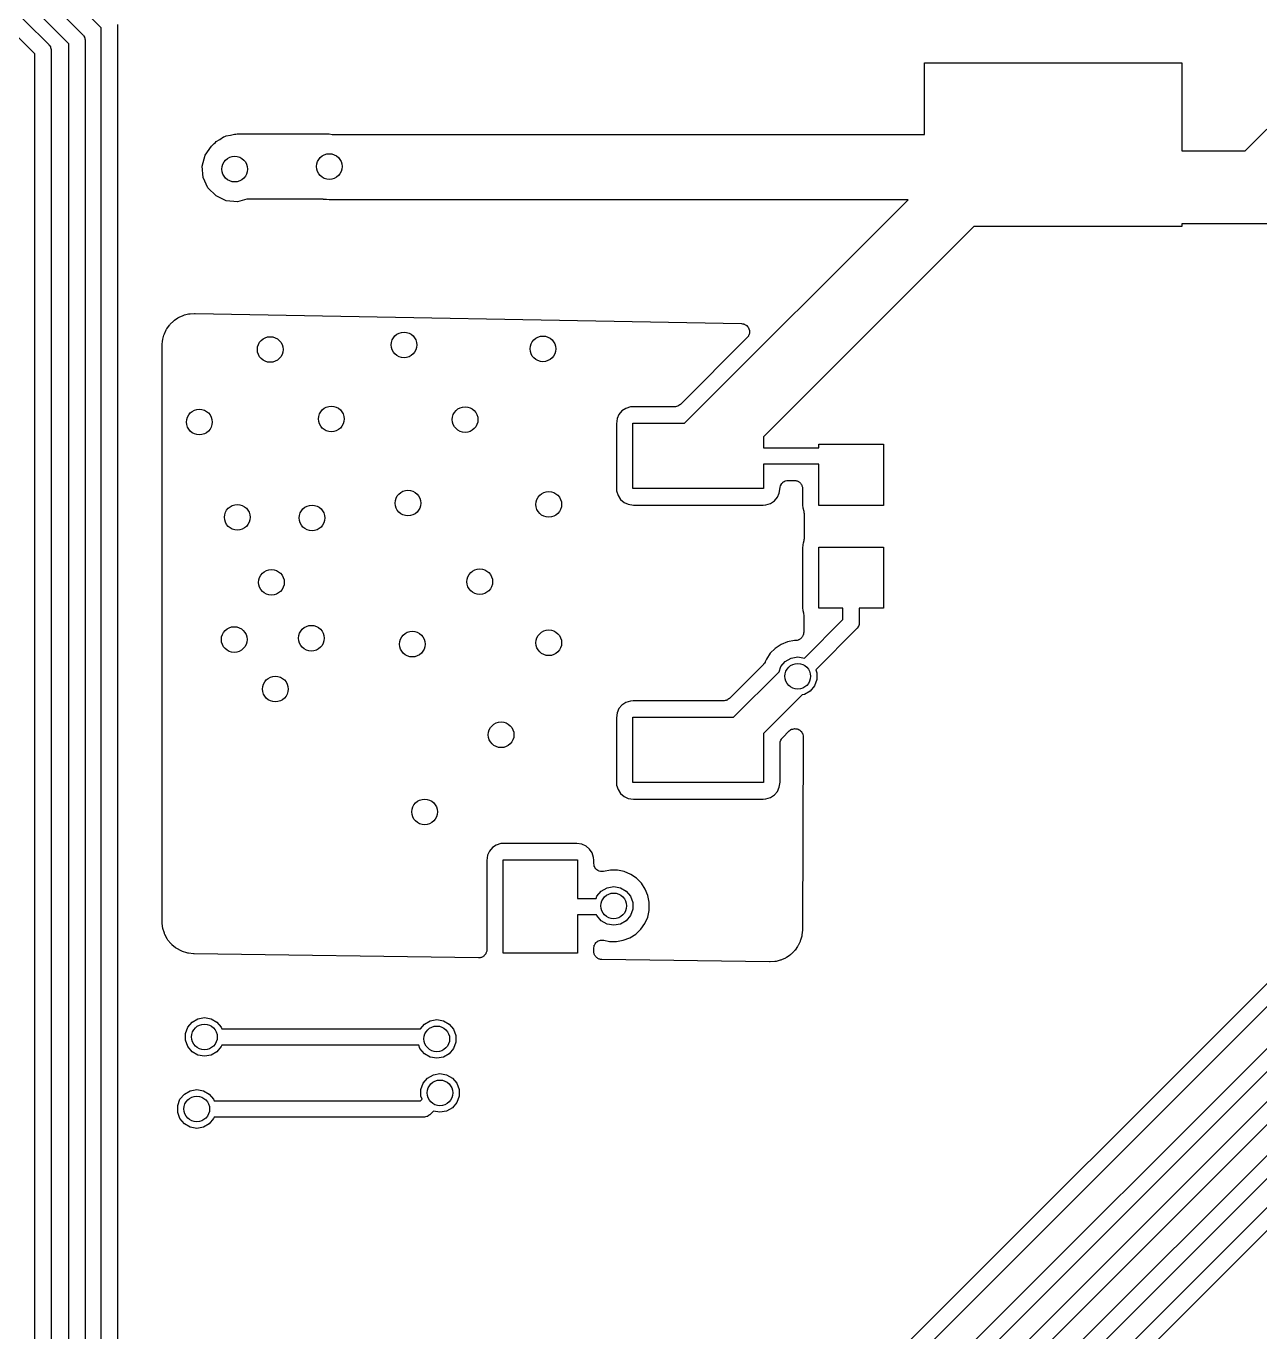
# Model space of a CAD drawing. Extents: x 10 to 287, y -200 to -10.
# Drawn here: x 138.17 to 157.34, y -92.19 to -71.89 of the extents above; entities that cross this region are included whole.
import ezdxf

# ---------------------------------------------------------------- set-up
doc = ezdxf.new("R2010")
doc.units = 0
doc.header["$MEASUREMENT"] = 0
doc.layers.add('BLACK', color=7, linetype='CONTINUOUS')

msp = doc.modelspace()

# ---------------------------------------------------------------- linework, layer by layer
at = {"layer": 'Black'}
for p, q in [((126.803, -59.7729), (139.051, -72.0208)), ((138.834, -72.1632), (126.66, -59.9897)), ((138.303, -72.3156), (127.672, -61.6848)), ((127.852, -61.5052), (138.52, -72.1732)), ((139.334, -71.9143), (131.74, -64.32)), ((139.051, -72.0208), (139.054, -72.0254)), ((139.054, -72.0254), (139.058, -72.029)), ((139.058, -72.029), (139.066, -72.0433)), ((139.066, -72.0433), (139.076, -72.0569)), ((139.076, -72.0569), (139.077, -72.0623)), ((139.334, -92.3646), (139.334, -71.9143)), ((139.588, -71.8617), (139.588, -92.312)), ((138.52, -72.1732), (138.523, -72.1778)), ((138.523, -72.1778), (138.527, -72.1814)), ((138.527, -72.1814), (138.536, -72.1957)), ((138.536, -72.1957), (138.545, -72.2093)), ((138.545, -72.2093), (138.547, -72.2147)), ((138.547, -72.2147), (138.549, -72.2196)), ((138.549, -72.2196), (138.552, -72.2359)), ((138.552, -72.2359), (138.557, -72.2519)), ((138.557, -72.2519), (138.556, -72.2575)), ((138.556, -72.2575), (138.557, -72.263)), ((138.834, -92.6135), (138.834, -72.1632)), ((139.077, -72.0623), (139.08, -72.0672)), ((139.08, -72.0672), (139.083, -72.0835)), ((139.083, -72.0835), (139.087, -72.0995)), ((139.087, -72.0995), (139.087, -72.1051)), ((139.087, -72.1051), (139.088, -72.1106)), ((139.088, -72.1106), (139.088, -92.5609)), ((138.303, -92.7247), (138.303, -72.3156)), ((138.557, -72.263), (138.557, -92.6721)), ((152.13, -73.572), (152.13, -72.46)), ((152.13, -72.46), (156.13, -72.46)), ((156.13, -72.46), (156.13, -73.826)), ((157.115, -73.826), (158.637, -72.304)), ((141.109, -73.698), (141.123, -73.6808)), ((141.123, -73.6808), (141.181, -73.6477)), ((141.181, -73.6477), (141.235, -73.6096)), ((141.235, -73.6096), (141.257, -73.6038)), ((141.257, -73.6038), (141.276, -73.5926)), ((141.276, -73.5926), (141.342, -73.5811)), ((141.342, -73.5811), (141.406, -73.5639)), ((141.406, -73.5639), (141.428, -73.5659)), ((141.428, -73.5659), (141.45, -73.562)), ((141.45, -73.562), (142.88, -73.562)), ((142.88, -73.562), (142.924, -73.5697)), ((142.924, -73.5697), (142.968, -73.5697)), ((142.968, -73.5697), (142.974, -73.572)), ((142.974, -73.572), (152.13, -73.572)), ((140.95, -73.8953), (141.051, -73.7508)), ((141.051, -73.7508), (141.091, -73.7108)), ((141.091, -73.7108), (141.109, -73.698)), ((148.69, -95.5302), (170.511, -73.7095)), ((149.44, -95.7901), (171.505, -73.7255)), ((171.721, -73.8679), (149.667, -95.9223)), ((156.13, -73.826), (157.115, -73.826)), ((140.904, -74.0657), (140.95, -73.8953)), ((140.919, -74.2415), (140.904, -74.0657)), ((170.687, -73.8926), (148.907, -95.6726)), ((150.271, -95.785), (172.133, -73.9224)), ((172.35, -74.0648), (150.487, -95.9274)), ((140.994, -74.4014), (140.919, -74.2415)), ((150.87, -96.0238), (172.746, -74.1481)), ((141.119, -74.5261), (140.994, -74.4014)), ((172.925, -74.3277), (151.087, -96.1662)), ((141.279, -74.6007), (141.119, -74.5261)), ((141.454, -74.6161), (141.279, -74.6007)), ((141.596, -74.578), (141.454, -74.6161)), ((142.786, -74.578), (141.596, -74.578)), ((142.792, -74.5803), (142.786, -74.578)), ((142.836, -74.5803), (142.792, -74.5803)), ((142.88, -74.588), (142.836, -74.5803)), ((151.874, -74.588), (142.88, -74.588)), ((148.402, -78.0593), (151.874, -74.588)), ((152.899, -75), (149.629, -78.2697)), ((156.13, -75), (152.899, -75)), ((164.55, -74.9588), (156.13, -74.9588)), ((156.13, -74.9588), (156.13, -75)), ((151.37, -96.3337), (172.511, -75.1933)), ((172.653, -75.4101), (151.587, -96.4761)), ((140.403, -76.5286), (140.409, -76.5194)), ((140.409, -76.5194), (140.456, -76.4733)), ((140.456, -76.4733), (140.466, -76.467)), ((140.466, -76.467), (140.474, -76.4591)), ((140.474, -76.4591), (140.528, -76.422)), ((140.528, -76.422), (140.538, -76.4174)), ((140.538, -76.4174), (140.548, -76.4111)), ((140.548, -76.4111), (140.608, -76.3841)), ((140.608, -76.3841), (140.618, -76.3813)), ((140.618, -76.3813), (140.629, -76.3767)), ((140.629, -76.3767), (140.692, -76.3607)), ((140.692, -76.3607), (140.704, -76.3599)), ((140.704, -76.3599), (140.715, -76.3572)), ((140.715, -76.3572), (140.786, -76.3522)), ((140.786, -76.3522), (140.791, -76.3528)), ((140.791, -76.3528), (140.797, -76.3519)), ((140.797, -76.3519), (149.287, -76.5117)), ((149.287, -76.5117), (149.302, -76.5146)), ((149.302, -76.5146), (149.317, -76.516)), ((149.317, -76.516), (149.323, -76.5188)), ((149.323, -76.5188), (149.33, -76.5201)), ((149.33, -76.5201), (149.343, -76.5281)), ((140.292, -76.7534), (140.31, -76.6899)), ((140.31, -76.6899), (140.314, -76.6797)), ((140.314, -76.6797), (140.317, -76.6689)), ((140.317, -76.6689), (140.345, -76.6094)), ((140.345, -76.6094), (140.352, -76.6002)), ((140.352, -76.6002), (140.357, -76.5901)), ((140.357, -76.5901), (140.395, -76.5365)), ((140.395, -76.5365), (140.403, -76.5286)), ((149.343, -76.5281), (149.357, -76.5346)), ((149.357, -76.5346), (149.362, -76.5394)), ((149.362, -76.5394), (149.368, -76.5429)), ((149.368, -76.5429), (149.377, -76.5549)), ((149.383, -76.7158), (149.374, -76.7285)), ((149.377, -76.5549), (149.388, -76.5658)), ((149.393, -76.7042), (149.383, -76.7158)), ((149.388, -76.5658), (149.391, -76.5719)), ((149.391, -76.5719), (149.395, -76.5772)), ((149.395, -76.6979), (149.393, -76.7042)), ((149.395, -76.5772), (149.4, -76.5918)), ((149.399, -76.6923), (149.395, -76.6979)), ((149.403, -76.6774), (149.399, -76.6923)), ((149.4, -76.5918), (149.407, -76.6058)), ((149.409, -76.663), (149.403, -76.6774)), ((149.407, -76.6058), (149.408, -76.6125)), ((149.408, -76.6125), (149.41, -76.619)), ((149.41, -76.619), (149.409, -76.6344)), ((149.409, -76.6344), (149.411, -76.6497)), ((149.411, -76.6497), (149.409, -76.6563)), ((149.409, -76.6563), (149.409, -76.663)), ((140.282, -76.8465), (140.288, -76.7754)), ((140.283, -76.8522), (140.282, -76.8465)), ((140.282, -76.8577), (140.283, -76.8522)), ((140.282, -85.802), (140.282, -76.8577)), ((140.288, -76.7754), (140.291, -76.7645)), ((140.291, -76.7645), (140.292, -76.7534)), ((149.374, -76.7285), (148.336, -77.7662)), ((147.382, -77.9231), (147.352, -77.9884)), ((147.428, -77.8685), (147.382, -77.9231)), ((147.488, -77.8291), (147.428, -77.8685)), ((147.56, -77.8068), (147.488, -77.8291)), ((147.602, -77.8034), (147.56, -77.8068)), ((148.246, -77.8034), (147.602, -77.8034)), ((148.252, -77.8025), (148.246, -77.8034)), ((148.258, -77.803), (148.252, -77.8025)), ((148.274, -77.7987), (148.258, -77.803)), ((148.29, -77.7958), (148.274, -77.7987)), ((148.295, -77.793), (148.29, -77.7958)), ((148.3, -77.7915), (148.295, -77.793)), ((148.314, -77.782), (148.3, -77.7915)), ((148.328, -77.7737), (148.314, -77.782)), ((148.332, -77.7694), (148.328, -77.7737)), ((148.336, -77.7662), (148.332, -77.7694)), ((147.352, -77.9884), (147.341, -78.0683)), ((147.341, -78.0683), (147.341, -79.0702)), ((147.597, -79.0753), (147.597, -78.0593)), ((147.597, -78.0593), (148.402, -78.0593)), ((149.629, -78.2697), (149.629, -78.4403)), ((149.629, -78.4403), (150.49, -78.4403)), ((150.49, -78.4403), (150.49, -78.3869)), ((150.49, -78.3869), (151.491, -78.3869)), ((151.491, -78.3869), (151.491, -79.3369)), ((150.49, -78.6943), (149.629, -78.6943)), ((149.629, -78.6943), (149.629, -79.0753)), ((150.49, -79.3369), (150.49, -78.6943)), ((149.947, -78.968), (149.964, -78.9575)), ((149.964, -78.9575), (149.966, -78.957)), ((149.966, -78.957), (149.968, -78.9559)), ((149.968, -78.9559), (149.988, -78.9525)), ((149.988, -78.9525), (150.007, -78.9483)), ((150.007, -78.9483), (150.01, -78.9487)), ((150.01, -78.9487), (150.012, -78.9483)), ((150.012, -78.9483), (150.107, -78.9483)), ((150.107, -78.9483), (150.118, -78.9502)), ((150.118, -78.9502), (150.129, -78.9502)), ((150.129, -78.9502), (150.14, -78.954)), ((150.14, -78.954), (150.151, -78.9559)), ((150.151, -78.9559), (150.16, -78.9615)), ((147.341, -79.0702), (147.344, -79.1118)), ((147.344, -79.1118), (147.367, -79.1841)), ((149.629, -79.0753), (147.597, -79.0753)), ((149.844, -79.2115), (149.873, -79.1462)), ((149.873, -79.1462), (149.886, -79.0574)), ((149.886, -79.0574), (149.887, -79.0554)), ((149.887, -79.0532), (149.893, -79.0345)), ((149.887, -79.0554), (149.887, -79.0532)), ((149.893, -79.0345), (149.9, -79.0155)), ((149.9, -79.0155), (149.901, -79.0138)), ((149.901, -79.0138), (149.902, -79.0118)), ((149.902, -79.0118), (149.915, -78.9965)), ((149.915, -78.9965), (149.927, -78.9808)), ((149.927, -78.9808), (149.929, -78.9796)), ((149.929, -78.9796), (149.93, -78.978)), ((149.93, -78.978), (149.947, -78.968)), ((150.16, -78.9615), (150.171, -78.9653)), ((150.171, -78.9653), (150.179, -78.9724)), ((150.179, -78.9724), (150.189, -78.978)), ((150.189, -78.978), (150.196, -78.9865)), ((150.196, -78.9865), (150.204, -78.9936)), ((150.204, -78.9936), (150.21, -79.0033)), ((150.21, -79.0033), (150.217, -79.0118)), ((150.217, -79.0118), (150.221, -79.0222)), ((150.221, -79.0222), (150.226, -79.0318)), ((150.226, -79.0318), (150.228, -79.0428)), ((150.228, -79.0428), (150.232, -79.0532)), ((150.232, -79.0532), (150.232, -79.0643)), ((150.232, -79.0643), (150.234, -79.0753)), ((150.234, -79.0753), (150.234, -79.3318)), ((147.367, -79.1841), (147.406, -79.2439)), ((147.406, -79.2439), (147.461, -79.2903)), ((147.461, -79.2903), (147.526, -79.3198)), ((147.526, -79.3198), (147.606, -79.3311)), ((147.606, -79.3311), (149.624, -79.3311)), ((149.624, -79.3311), (149.665, -79.3278)), ((149.665, -79.3278), (149.738, -79.3054)), ((149.738, -79.3054), (149.797, -79.266)), ((149.797, -79.266), (149.844, -79.2115)), ((150.234, -79.3318), (150.237, -79.3734)), ((151.491, -79.3369), (150.49, -79.3369)), ((150.237, -79.3734), (150.254, -79.4263)), ((150.254, -79.4263), (150.256, -79.4454)), ((150.256, -79.4454), (150.259, -79.4644)), ((150.259, -79.4644), (150.258, -79.862)), ((150.245, -79.9162), (150.234, -79.9961)), ((150.247, -79.9136), (150.245, -79.9162)), ((150.248, -79.9093), (150.247, -79.9136)), ((150.25, -79.9054), (150.248, -79.9093)), ((150.253, -79.888), (150.25, -79.9054)), ((150.257, -79.8709), (150.253, -79.888)), ((150.258, -79.862), (150.257, -79.8664)), ((150.257, -79.8664), (150.257, -79.8709)), ((150.234, -79.9961), (150.234, -80.932)), ((150.49, -80.9371), (150.49, -79.9871)), ((150.49, -79.9871), (151.491, -79.9871)), ((151.491, -79.9871), (151.491, -80.9371)), ((150.234, -80.932), (150.237, -80.9736)), ((150.237, -80.9736), (150.247, -81.0056)), ((150.863, -80.9371), (150.49, -80.9371)), ((150.863, -81.1106), (150.863, -80.9371)), ((151.491, -80.9371), (151.117, -80.9371)), ((151.117, -80.9371), (151.117, -81.1632)), ((150.247, -81.0056), (150.25, -81.0247)), ((150.25, -81.0247), (150.253, -81.0437)), ((150.253, -81.0437), (150.252, -81.3107)), ((150.263, -81.7111), (150.863, -81.1106)), ((151.113, -81.1903), (151.11, -81.2066)), ((151.117, -81.1742), (151.113, -81.1903)), ((151.117, -81.1632), (151.116, -81.1687)), ((151.116, -81.1687), (151.117, -81.1742)), ((150.218, -81.3956), (150.215, -81.4)), ((150.222, -81.3922), (150.218, -81.3956)), ((150.228, -81.3813), (150.222, -81.3922)), ((150.232, -81.377), (150.228, -81.3813)), ((150.233, -81.3737), (150.232, -81.377)), ((150.24, -81.3638), (150.233, -81.3737)), ((150.241, -81.3587), (150.24, -81.3638)), ((150.244, -81.3541), (150.241, -81.3587)), ((150.247, -81.3375), (150.244, -81.3541)), ((150.251, -81.3212), (150.247, -81.3375)), ((150.252, -81.3107), (150.251, -81.3159)), ((150.251, -81.3159), (150.251, -81.3212)), ((151.08, -81.253), (150.439, -81.8942)), ((151.083, -81.2484), (151.08, -81.253)), ((151.088, -81.2448), (151.083, -81.2484)), ((151.096, -81.2304), (151.088, -81.2448)), ((151.105, -81.2168), (151.096, -81.2304)), ((151.107, -81.2114), (151.105, -81.2168)), ((151.11, -81.2066), (151.107, -81.2114)), ((149.811, -81.5601), (149.733, -81.6361)), ((149.902, -81.5006), (149.811, -81.5601)), ((150.003, -81.46), (149.902, -81.5006)), ((150.109, -81.4396), (150.003, -81.46)), ((150.121, -81.4397), (150.109, -81.4396)), ((150.127, -81.4387), (150.121, -81.4397)), ((150.133, -81.4392), (150.127, -81.4387)), ((150.149, -81.435), (150.133, -81.4392)), ((150.165, -81.4324), (150.149, -81.435)), ((150.17, -81.4294), (150.165, -81.4324)), ((150.176, -81.4278), (150.17, -81.4294)), ((150.185, -81.4214), (150.176, -81.4278)), ((150.188, -81.4204), (150.185, -81.4214)), ((150.192, -81.4169), (150.188, -81.4204)), ((150.203, -81.4106), (150.192, -81.4169)), ((150.207, -81.406), (150.203, -81.4106)), ((150.212, -81.4025), (150.207, -81.406)), ((150.215, -81.4), (150.212, -81.4025)), ((149.641, -81.7884), (149.63, -81.8052)), ((149.652, -81.772), (149.641, -81.7884)), ((149.653, -81.77), (149.652, -81.772)), ((149.654, -81.7683), (149.653, -81.77)), ((149.672, -81.7257), (149.654, -81.7683)), ((149.733, -81.6361), (149.672, -81.7257)), ((149.899, -81.8433), (149.966, -81.7633)), ((149.966, -81.7633), (150.057, -81.711)), ((150.057, -81.711), (150.16, -81.6929)), ((150.16, -81.6929), (150.263, -81.711)), ((150.263, -81.711), (150.263, -81.7111)), ((149.627, -81.8081), (149.097, -82.3382)), ((149.163, -82.6313), (149.87, -81.9247)), ((149.628, -81.8065), (149.627, -81.8081)), ((149.63, -81.8052), (149.628, -81.8065)), ((149.87, -81.9247), (149.899, -81.8433)), ((150.439, -81.8942), (150.456, -81.9415)), ((150.456, -81.9415), (150.456, -82.046)), ((150.42, -82.1442), (150.353, -82.2242)), ((150.456, -82.046), (150.42, -82.1442)), ((147.488, -82.4011), (147.428, -82.4405)), ((147.56, -82.3788), (147.488, -82.4011)), ((147.602, -82.3754), (147.56, -82.3788)), ((149.007, -82.3754), (147.602, -82.3754)), ((149.012, -82.3745), (149.007, -82.3754)), ((149.018, -82.375), (149.012, -82.3745)), ((149.034, -82.3707), (149.018, -82.375)), ((149.05, -82.3678), (149.034, -82.3707)), ((149.055, -82.365), (149.05, -82.3678)), ((149.061, -82.3635), (149.055, -82.365)), ((149.074, -82.354), (149.061, -82.3635)), ((149.089, -82.3457), (149.074, -82.354)), ((149.092, -82.3414), (149.089, -82.3457)), ((149.097, -82.3382), (149.092, -82.3414)), ((150.231, -82.2821), (149.629, -82.8838)), ((150.263, -82.2765), (150.231, -82.2821)), ((150.353, -82.2242), (150.263, -82.2765)), ((147.352, -82.5604), (147.341, -82.6403)), ((147.382, -82.4951), (147.352, -82.5604)), ((147.428, -82.4405), (147.382, -82.4951)), ((147.341, -82.6403), (147.341, -83.6422)), ((147.597, -83.6473), (147.597, -82.6313)), ((147.597, -82.6313), (149.163, -82.6313)), ((150.065, -82.8182), (150.081, -82.8138)), ((150.081, -82.8138), (150.097, -82.8081)), ((150.097, -82.8081), (150.102, -82.8081)), ((150.102, -82.8081), (150.107, -82.8067)), ((150.107, -82.8067), (150.124, -82.8082)), ((150.124, -82.8082), (150.141, -82.8083)), ((150.141, -82.8083), (150.146, -82.8101)), ((150.146, -82.8101), (150.151, -82.8106)), ((150.151, -82.8106), (150.166, -82.8177)), ((149.629, -82.8838), (149.629, -83.6473)), ((149.885, -83.0287), (149.889, -83.0127)), ((149.889, -83.0127), (149.892, -82.9963)), ((149.892, -82.9963), (149.895, -82.9915)), ((149.895, -82.9915), (149.897, -82.9861)), ((149.897, -82.9861), (149.906, -82.9725)), ((149.906, -82.9725), (149.914, -82.9581)), ((149.914, -82.9581), (149.919, -82.9546)), ((149.919, -82.9546), (149.922, -82.95)), ((149.922, -82.95), (150.028, -82.8435)), ((150.028, -82.8435), (150.042, -82.8338)), ((150.042, -82.8338), (150.055, -82.823)), ((150.055, -82.823), (150.06, -82.8212)), ((150.06, -82.8212), (150.065, -82.8182)), ((150.166, -82.8177), (150.182, -82.8235)), ((150.182, -82.8235), (150.186, -82.827)), ((150.186, -82.827), (150.191, -82.8292)), ((150.191, -82.8292), (150.203, -82.8411)), ((150.203, -82.8411), (150.216, -82.852)), ((150.216, -82.852), (150.218, -82.8567)), ((150.218, -82.8567), (150.222, -82.8604)), ((150.222, -82.8604), (150.229, -82.8757)), ((150.229, -82.8757), (150.238, -82.8903)), ((150.245, -82.9338), (150.233, -85.9303)), ((150.238, -82.8903), (150.239, -82.8956)), ((150.239, -82.8956), (150.241, -82.9004)), ((150.241, -82.9004), (150.242, -82.9172)), ((150.242, -82.9172), (150.245, -82.9338)), ((149.886, -83.0343), (149.885, -83.0287)), ((149.885, -83.0398), (149.886, -83.0343)), ((149.885, -83.6383), (149.885, -83.0398)), ((147.341, -83.6422), (147.344, -83.6838)), ((147.344, -83.6838), (147.367, -83.7561)), ((147.367, -83.7561), (147.406, -83.8159)), ((147.406, -83.8159), (147.461, -83.8623)), ((149.629, -83.6473), (147.597, -83.6473)), ((149.797, -83.838), (149.844, -83.7835)), ((149.844, -83.7835), (149.873, -83.7182)), ((149.873, -83.7182), (149.885, -83.6383)), ((147.461, -83.8623), (147.526, -83.8918)), ((147.526, -83.8918), (147.606, -83.9031)), ((147.606, -83.9031), (149.624, -83.9031)), ((149.624, -83.9031), (149.665, -83.8998)), ((149.665, -83.8998), (149.738, -83.8774)), ((149.738, -83.8774), (149.797, -83.838)), ((145.475, -84.6173), (145.415, -84.6567)), ((145.547, -84.5949), (145.475, -84.6173)), ((145.589, -84.5916), (145.547, -84.5949)), ((146.726, -84.5916), (145.589, -84.5916)), ((146.805, -84.6029), (146.726, -84.5916)), ((146.871, -84.6324), (146.805, -84.6029)), ((146.925, -84.6788), (146.871, -84.6324)), ((145.339, -84.7765), (145.328, -84.8564)), ((145.369, -84.7112), (145.339, -84.7765)), ((145.415, -84.6567), (145.369, -84.7112)), ((146.965, -84.7387), (146.925, -84.6788)), ((146.987, -84.8109), (146.965, -84.7387)), ((146.99, -84.8525), (146.987, -84.8109)), ((145.328, -84.8564), (145.328, -86.2436)), ((145.584, -86.2978), (145.584, -84.8474)), ((145.584, -84.8474), (146.735, -84.8474)), ((146.735, -84.8474), (146.735, -85.4456)), ((146.99, -84.9042), (146.99, -84.8525)), ((146.991, -84.9051), (146.99, -84.9042)), ((146.99, -84.906), (146.991, -84.9051)), ((146.994, -84.9268), (146.99, -84.906)), ((146.998, -84.9476), (146.994, -84.9268)), ((146.998, -84.9484), (146.998, -84.9476)), ((146.999, -84.9493), (146.998, -84.9484)), ((147.009, -84.9674), (146.999, -84.9493)), ((147.02, -84.9858), (147.009, -84.9674)), ((147.021, -84.9864), (147.02, -84.9858)), ((147.021, -84.9872), (147.021, -84.9864)), ((147.038, -85.0005), (147.021, -84.9872)), ((147.054, -85.0142), (147.038, -85.0005)), ((147.055, -85.0145), (147.054, -85.0142)), ((147.055, -85.0151), (147.055, -85.0145)), ((147.075, -85.022), (147.055, -85.0151)), ((147.095, -85.0293), (147.075, -85.022)), ((147.096, -85.0293), (147.095, -85.0293)), ((147.097, -85.0296), (147.096, -85.0293)), ((147.118, -85.0293), (147.097, -85.0296)), ((147.139, -85.0293), (147.118, -85.0293)), ((147.14, -85.029), (147.139, -85.0293)), ((147.141, -85.0289), (147.14, -85.029)), ((147.249, -85.0083), (147.141, -85.0289)), ((147.358, -85.0091), (147.249, -85.0083)), ((147.464, -85.0309), (147.358, -85.0091)), ((147.564, -85.073), (147.464, -85.0309)), ((147.654, -85.1337), (147.564, -85.073)), ((147.731, -85.2108), (147.654, -85.1337)), ((147.791, -85.3012), (147.731, -85.2108)), ((146.735, -85.4456), (147.027, -85.4456)), ((147.027, -85.4456), (147.039, -85.412)), ((147.039, -85.412), (147.106, -85.332)), ((147.106, -85.332), (147.197, -85.2797)), ((147.197, -85.2797), (147.3, -85.2616)), ((147.3, -85.2616), (147.403, -85.2797)), ((147.403, -85.2797), (147.493, -85.332)), ((147.493, -85.332), (147.56, -85.412)), ((147.56, -85.412), (147.596, -85.5102)), ((147.832, -85.4016), (147.791, -85.3012)), ((147.853, -85.5073), (147.832, -85.4016)), ((147.596, -85.6147), (147.56, -85.7129)), ((147.596, -85.5102), (147.596, -85.6147)), ((147.828, -85.7381), (147.851, -85.6331)), ((147.851, -85.6331), (147.853, -85.5073)), ((140.283, -85.8081), (140.282, -85.802)), ((140.282, -85.8143), (140.283, -85.8081)), ((140.29, -85.8926), (140.282, -85.8143)), ((147.034, -85.6996), (146.735, -85.6996)), ((146.735, -85.6996), (146.735, -86.2978)), ((147.039, -85.7129), (147.034, -85.6996)), ((147.106, -85.7929), (147.039, -85.7129)), ((147.197, -85.8452), (147.106, -85.7929)), ((147.3, -85.8633), (147.197, -85.8452)), ((147.403, -85.8452), (147.3, -85.8633)), ((147.493, -85.7929), (147.403, -85.8452)), ((147.56, -85.7129), (147.493, -85.7929)), ((147.721, -85.926), (147.783, -85.8373)), ((147.783, -85.8373), (147.828, -85.7381)), ((140.293, -85.9045), (140.29, -85.8926)), ((140.295, -85.9168), (140.293, -85.9045)), ((140.316, -85.9862), (140.295, -85.9168)), ((140.321, -85.9972), (140.316, -85.9862)), ((140.325, -86.009), (140.321, -85.9972)), ((140.359, -86.073), (140.325, -86.009)), ((147.449, -86.0983), (147.551, -86.0591)), ((147.551, -86.0591), (147.642, -86.0009)), ((147.642, -86.0009), (147.721, -85.926)), ((150.222, -86.0341), (150.205, -86.0972)), ((150.223, -86.023), (150.222, -86.0341)), ((150.226, -86.0122), (150.223, -86.023)), ((150.232, -85.9415), (150.226, -86.0122)), ((150.233, -85.9303), (150.232, -85.9359)), ((150.232, -85.9359), (150.232, -85.9415)), ((140.366, -86.0828), (140.359, -86.073)), ((140.372, -86.0936), (140.366, -86.0828)), ((140.418, -86.1499), (140.372, -86.0936)), ((140.427, -86.158), (140.418, -86.1499)), ((140.435, -86.1674), (140.427, -86.158)), ((140.491, -86.2138), (140.435, -86.1674)), ((140.502, -86.22), (140.491, -86.2138)), ((140.511, -86.2277), (140.502, -86.22)), ((140.575, -86.2625), (140.511, -86.2277)), ((140.587, -86.2664), (140.575, -86.2625)), ((140.598, -86.2722), (140.587, -86.2664)), ((145.326, -86.2674), (145.322, -86.277)), ((145.328, -86.2436), (145.326, -86.2554)), ((145.326, -86.2554), (145.326, -86.2674)), ((146.99, -86.214), (146.995, -86.1951)), ((146.991, -86.2167), (146.99, -86.214)), ((146.99, -86.2194), (146.991, -86.2167)), ((146.99, -86.2706), (146.99, -86.2194)), ((146.995, -86.1951), (146.998, -86.1759)), ((146.998, -86.1759), (146.999, -86.1736)), ((146.999, -86.1736), (147, -86.171)), ((147, -86.171), (147.01, -86.1546)), ((147.01, -86.1546), (147.02, -86.1377)), ((147.02, -86.1377), (147.022, -86.136)), ((147.022, -86.136), (147.024, -86.1337)), ((147.024, -86.1337), (147.039, -86.1219)), ((147.039, -86.1219), (147.054, -86.1094)), ((147.054, -86.1094), (147.056, -86.1085)), ((147.056, -86.1085), (147.059, -86.1068)), ((147.059, -86.1068), (147.077, -86.1009)), ((147.077, -86.1009), (147.095, -86.0943)), ((147.095, -86.0943), (147.098, -86.0943)), ((147.098, -86.0943), (147.101, -86.0935)), ((147.101, -86.0935), (147.12, -86.0943)), ((147.12, -86.0943), (147.139, -86.0943)), ((147.139, -86.0943), (147.142, -86.0952)), ((147.142, -86.0952), (147.145, -86.0953)), ((147.145, -86.0953), (147.234, -86.1149)), ((147.234, -86.1149), (147.342, -86.1172)), ((147.342, -86.1172), (147.449, -86.0983)), ((150.105, -86.2666), (150.058, -86.3124)), ((150.112, -86.2575), (150.105, -86.2666)), ((150.12, -86.2496), (150.112, -86.2575)), ((150.158, -86.1964), (150.12, -86.2496)), ((150.162, -86.1863), (150.158, -86.1964)), ((150.169, -86.1771), (150.162, -86.1863)), ((150.197, -86.1181), (150.169, -86.1771)), ((150.2, -86.1073), (150.197, -86.1181)), ((150.205, -86.0972), (150.2, -86.1073)), ((140.667, -86.294), (140.598, -86.2722)), ((140.679, -86.2956), (140.667, -86.294)), ((140.691, -86.2991), (140.679, -86.2956)), ((140.769, -86.3078), (140.691, -86.2991)), ((140.775, -86.3074), (140.769, -86.3078)), ((140.781, -86.3086), (140.775, -86.3074)), ((145.199, -86.3706), (140.781, -86.3086)), ((145.211, -86.3687), (145.199, -86.3706)), ((145.223, -86.3687), (145.211, -86.3687)), ((145.233, -86.3652), (145.223, -86.3687)), ((145.243, -86.3636), (145.233, -86.3652)), ((145.253, -86.3577), (145.243, -86.3636)), ((145.265, -86.3536), (145.253, -86.3577)), ((145.272, -86.3471), (145.265, -86.3536)), ((145.281, -86.3421), (145.272, -86.3471)), ((145.289, -86.333), (145.281, -86.3421)), ((145.298, -86.3253), (145.289, -86.333)), ((145.303, -86.3164), (145.298, -86.3253)), ((145.31, -86.3087), (145.303, -86.3164)), ((145.314, -86.2975), (145.31, -86.3087)), ((145.32, -86.2871), (145.314, -86.2975)), ((145.322, -86.277), (145.32, -86.2871)), ((146.735, -86.2978), (145.584, -86.2978)), ((146.992, -86.2806), (146.99, -86.2706)), ((146.992, -86.2908), (146.992, -86.2806)), ((146.996, -86.3022), (146.992, -86.2908)), ((146.998, -86.314), (146.996, -86.3022)), ((147.003, -86.3228), (146.998, -86.314)), ((147.007, -86.3325), (147.003, -86.3228)), ((147.014, -86.3418), (147.007, -86.3325)), ((147.02, -86.3522), (147.014, -86.3418)), ((147.028, -86.3588), (147.02, -86.3522)), ((147.034, -86.3667), (147.028, -86.3588)), ((147.045, -86.3728), (147.034, -86.3667)), ((147.054, -86.3805), (147.045, -86.3728)), ((147.063, -86.384), (147.054, -86.3805)), ((147.072, -86.3893), (147.063, -86.384)), ((147.084, -86.3915), (147.072, -86.3893)), ((147.095, -86.3956), (147.084, -86.3915)), ((147.106, -86.3956), (147.095, -86.3956)), ((147.116, -86.3975), (147.106, -86.3956)), ((149.72, -86.4341), (147.116, -86.3975)), ((149.725, -86.4332), (149.72, -86.4341)), ((149.731, -86.4338), (149.725, -86.4332)), ((149.802, -86.4285), (149.731, -86.4338)), ((149.813, -86.4258), (149.802, -86.4285)), ((149.824, -86.425), (149.813, -86.4258)), ((149.887, -86.4088), (149.824, -86.425)), ((149.897, -86.4042), (149.887, -86.4088)), ((149.908, -86.4014), (149.897, -86.4042)), ((149.968, -86.3745), (149.908, -86.4014)), ((149.977, -86.3682), (149.968, -86.3745)), ((149.987, -86.3635), (149.977, -86.3682)), ((150.041, -86.3266), (149.987, -86.3635)), ((150.049, -86.3187), (150.041, -86.3266)), ((150.058, -86.3124), (150.049, -86.3187)), ((140.644, -87.5478), (140.679, -87.4496)), ((140.679, -87.4496), (140.747, -87.3695)), ((140.747, -87.3695), (140.837, -87.3173)), ((140.837, -87.3173), (140.94, -87.2991)), ((140.94, -87.2991), (141.043, -87.3173)), ((141.043, -87.3173), (141.133, -87.3695)), ((141.133, -87.3695), (141.201, -87.4496)), ((141.201, -87.4496), (141.209, -87.473)), ((141.209, -87.473), (144.295, -87.473)), ((144.295, -87.473), (144.357, -87.3995)), ((144.357, -87.3995), (144.447, -87.3473)), ((144.447, -87.3473), (144.55, -87.3291)), ((144.55, -87.3291), (144.653, -87.3473)), ((144.653, -87.3473), (144.743, -87.3995)), ((144.743, -87.3995), (144.811, -87.4796)), ((144.811, -87.4796), (144.846, -87.5778)), ((140.644, -87.6522), (140.644, -87.5478)), ((140.679, -87.7504), (140.644, -87.6522)), ((144.846, -87.6822), (144.811, -87.7804)), ((144.846, -87.5778), (144.846, -87.6822)), ((140.747, -87.8305), (140.679, -87.7504)), ((140.837, -87.8827), (140.747, -87.8305)), ((140.94, -87.9009), (140.837, -87.8827)), ((141.043, -87.8827), (140.94, -87.9009)), ((141.133, -87.8305), (141.043, -87.8827)), ((141.201, -87.7504), (141.133, -87.8305)), ((141.209, -87.727), (141.201, -87.7504)), ((144.27, -87.727), (141.209, -87.727)), ((144.289, -87.7804), (144.27, -87.727)), ((144.357, -87.8605), (144.289, -87.7804)), ((144.447, -87.9127), (144.357, -87.8605)), ((144.743, -87.8605), (144.653, -87.9127)), ((144.811, -87.7804), (144.743, -87.8605)), ((144.55, -87.9309), (144.447, -87.9127)), ((144.653, -87.9127), (144.55, -87.9309)), ((144.339, -88.3196), (144.407, -88.2395)), ((144.407, -88.2395), (144.497, -88.1873)), ((144.497, -88.1873), (144.6, -88.1691)), ((144.6, -88.1691), (144.703, -88.1873)), ((144.703, -88.1873), (144.793, -88.2395)), ((144.793, -88.2395), (144.861, -88.3196)), ((140.559, -88.5696), (140.627, -88.4895)), ((140.627, -88.4895), (140.717, -88.4373)), ((140.717, -88.4373), (140.82, -88.4191)), ((140.82, -88.4191), (140.923, -88.4373)), ((140.923, -88.4373), (141.013, -88.4895)), ((141.013, -88.4895), (141.081, -88.5696)), ((144.304, -88.4178), (144.339, -88.3196)), ((144.304, -88.5222), (144.304, -88.4178)), ((144.861, -88.3196), (144.896, -88.4178)), ((144.896, -88.4178), (144.896, -88.5222)), ((140.524, -88.6678), (140.559, -88.5696)), ((140.524, -88.7722), (140.524, -88.6678)), ((141.081, -88.5696), (141.089, -88.593)), ((141.089, -88.593), (144.297, -88.593)), ((144.297, -88.593), (144.321, -88.5695)), ((144.321, -88.5695), (144.304, -88.5222)), ((144.793, -88.7005), (144.703, -88.7527)), ((144.861, -88.6204), (144.793, -88.7005)), ((144.896, -88.5222), (144.861, -88.6204)), ((140.559, -88.8704), (140.524, -88.7722)), ((140.627, -88.9505), (140.559, -88.8704)), ((141.081, -88.8704), (141.013, -88.9505)), ((141.089, -88.847), (141.081, -88.8704)), ((144.35, -88.847), (141.089, -88.847)), ((144.356, -88.846), (144.35, -88.847)), ((144.361, -88.8465), (144.356, -88.846)), ((144.377, -88.8422), (144.361, -88.8465)), ((144.393, -88.8393), (144.377, -88.8422)), ((144.398, -88.8365), (144.393, -88.8393)), ((144.404, -88.8351), (144.398, -88.8365)), ((144.417, -88.8256), (144.404, -88.8351)), ((144.432, -88.8173), (144.417, -88.8256)), ((144.435, -88.813), (144.432, -88.8173)), ((144.44, -88.8098), (144.435, -88.813)), ((144.497, -88.7526), (144.44, -88.8098)), ((144.497, -88.7527), (144.497, -88.7526)), ((144.6, -88.7709), (144.497, -88.7527)), ((144.703, -88.7527), (144.6, -88.7709)), ((140.717, -89.0027), (140.627, -88.9505)), ((140.82, -89.0209), (140.717, -89.0027)), ((140.923, -89.0027), (140.82, -89.0209)), ((141.013, -88.9505), (140.923, -89.0027))]:
    msp.add_line(p, q, dxfattribs=at)
for centre in [(142.88, -74.07), (141.41, -74.11), (141.961, -76.9137), (144.041, -76.8426), (146.2, -76.9036), (140.861, -78.0415), (142.911, -77.9932), (144.991, -78.0034), (144.102, -79.3013), (146.291, -79.3217), (141.45, -79.5223), (142.611, -79.5325), (141.981, -80.5332), (145.219, -80.5231), (141.402, -81.4222), (142.601, -81.4019), (144.17, -81.4934), (146.291, -81.473), (150.16, -81.9937), (142.042, -82.1919), (145.55, -82.9031), (144.361, -84.1019), (147.3, -85.5624), (140.94, -87.6), (144.55, -87.63), (144.6, -88.47), (140.82, -88.72)]:
    msp.add_circle(centre, 0.1994, dxfattribs=at)

doc.saveas('drawing.dxf')
